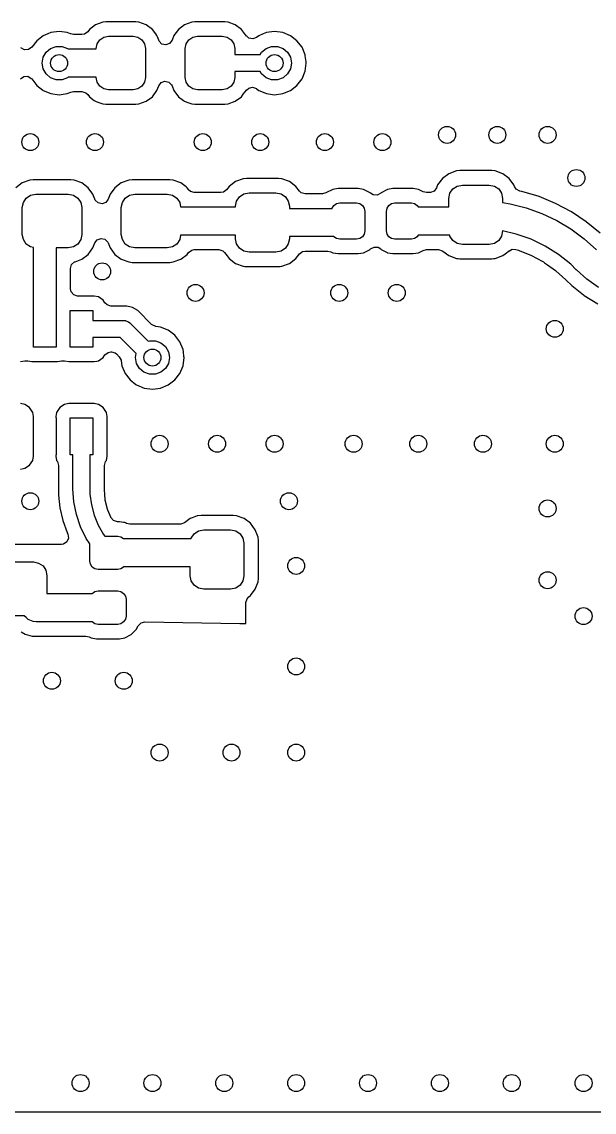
# Model space of a CAD drawing. Extents: x 5.33 to 7.27, y -5.07 to -3.93.
# Drawn here: x 6.484 to 6.882, y -5.07 to -4.311 of the extents above; entities that cross this region are included whole.
import ezdxf

# ---------------------------------------------------------------- set-up
doc = ezdxf.new("R2010")
doc.units = 0
doc.header["$MEASUREMENT"] = 0
doc.layers.add('BLACK', color=7, linetype='CONTINUOUS')

msp = doc.modelspace()

# ---------------------------------------------------------------- linework, layer by layer
at = {"layer": 'BLACK', "linetype": 'CONTINUOUS'}
for p, q in [((6.5043, -4.31873), (6.50215, -4.31962)), ((6.51, -4.31798), (6.5043, -4.31873)), ((6.5157, -4.31873), (6.51, -4.31798)), ((6.51804, -4.3197), (6.5157, -4.31873)), ((6.5157, -4.31873), (6.5157, -4.31873)), ((6.52991, -4.31815), (6.52767, -4.31983)), ((6.53107, -4.3166), (6.52991, -4.31815)), ((6.53536, -4.31339), (6.53107, -4.3166)), ((6.54038, -4.31152), (6.53536, -4.31339)), ((6.53536, -4.31339), (6.53536, -4.31339)), ((6.5426, -4.31128), (6.54038, -4.31152)), ((6.54038, -4.31152), (6.54038, -4.31152)), ((6.56339, -4.31128), (6.5426, -4.31128)), ((6.5426, -4.31128), (6.5426, -4.31128)), ((6.56561, -4.31152), (6.56339, -4.31128)), ((6.56339, -4.31128), (6.56339, -4.31128)), ((6.57063, -4.31339), (6.56561, -4.31152)), ((6.56561, -4.31152), (6.56561, -4.31152)), ((6.57491, -4.3166), (6.57063, -4.31339)), ((6.57063, -4.31339), (6.57063, -4.31339)), ((6.57723, -4.3197), (6.57491, -4.3166)), ((6.59308, -4.3166), (6.58987, -4.32089)), ((6.59737, -4.31339), (6.59308, -4.3166)), ((6.60239, -4.31152), (6.59737, -4.31339)), ((6.59737, -4.31339), (6.59737, -4.31339)), ((6.6046, -4.31128), (6.60239, -4.31152)), ((6.60239, -4.31152), (6.60239, -4.31152)), ((6.60461, -4.31128), (6.6046, -4.31128)), ((6.62539, -4.31128), (6.60461, -4.31128)), ((6.6254, -4.31128), (6.62539, -4.31128)), ((6.62761, -4.31152), (6.6254, -4.31128)), ((6.63263, -4.31339), (6.62761, -4.31152)), ((6.62761, -4.31152), (6.62761, -4.31152)), ((6.63692, -4.3166), (6.63263, -4.31339)), ((6.63263, -4.31339), (6.63263, -4.31339)), ((6.64035, -4.32117), (6.63692, -4.3166)), ((6.6543, -4.31873), (6.65215, -4.31962)), ((6.66, -4.31798), (6.6543, -4.31873)), ((6.6657, -4.31873), (6.66, -4.31798)), ((6.67101, -4.32093), (6.6657, -4.31873)), ((6.49443, -4.32443), (6.49094, -4.32898)), ((6.49899, -4.32093), (6.49443, -4.32443)), ((6.50215, -4.31962), (6.49899, -4.32093)), ((6.49899, -4.32093), (6.49899, -4.32093)), ((6.49899, -4.32093), (6.49899, -4.32093)), ((6.51818, -4.31976), (6.51804, -4.3197)), ((6.52008, -4.32014), (6.51818, -4.31976)), ((6.52594, -4.32014), (6.52008, -4.32014)), ((6.52767, -4.31983), (6.52594, -4.32014)), ((6.53642, -4.32662), (6.53829, -4.32382)), ((6.53829, -4.32382), (6.54108, -4.32195)), ((6.54108, -4.32195), (6.54438, -4.3213)), ((6.54438, -4.3213), (6.5616, -4.3213)), ((6.5616, -4.3213), (6.5649, -4.32195)), ((6.5649, -4.32195), (6.56769, -4.32382)), ((6.56769, -4.32382), (6.56956, -4.32662)), ((6.57813, -4.32089), (6.57723, -4.3197)), ((6.57841, -4.32164), (6.57813, -4.32089)), ((6.57935, -4.32417), (6.57841, -4.32164)), ((6.57964, -4.32481), (6.57935, -4.32417)), ((6.58162, -4.32679), (6.57964, -4.32481)), ((6.58864, -4.32417), (6.58697, -4.32641)), ((6.58987, -4.32089), (6.58864, -4.32417)), ((6.58987, -4.32089), (6.58987, -4.32089)), ((6.59843, -4.32662), (6.6003, -4.32382)), ((6.6003, -4.32382), (6.60309, -4.32195)), ((6.60309, -4.32195), (6.60639, -4.3213)), ((6.60639, -4.3213), (6.62361, -4.3213)), ((6.62361, -4.3213), (6.62691, -4.32195)), ((6.62691, -4.32195), (6.6297, -4.32382)), ((6.6297, -4.32382), (6.63157, -4.32662)), ((6.64045, -4.3211), (6.64035, -4.32117)), ((6.64202, -4.32263), (6.64045, -4.3211)), ((6.64475, -4.32319), (6.64202, -4.32263)), ((6.64736, -4.32218), (6.64475, -4.32319)), ((6.64899, -4.32093), (6.64736, -4.32218)), ((6.65215, -4.31962), (6.64899, -4.32093)), ((6.64899, -4.32093), (6.64899, -4.32093)), ((6.64899, -4.32093), (6.64899, -4.32093)), ((6.67557, -4.32443), (6.67101, -4.32093)), ((6.67101, -4.32093), (6.67101, -4.32093)), ((6.67907, -4.32899), (6.67557, -4.32443)), ((6.67557, -4.32443), (6.67557, -4.32443)), ((6.67557, -4.32443), (6.67557, -4.32443)), ((6.48589, -4.3308), (6.48345, -4.32943)), ((6.48868, -4.33063), (6.48589, -4.3308)), ((6.49094, -4.32898), (6.48868, -4.33063)), ((6.4989, -4.33596), (6.50095, -4.33241)), ((6.50095, -4.33241), (6.50409, -4.32977)), ((6.50409, -4.32977), (6.50795, -4.32837)), ((6.50795, -4.32837), (6.51205, -4.32837)), ((6.51205, -4.32837), (6.51591, -4.32977)), ((6.51591, -4.32977), (6.51637, -4.33016)), ((6.51637, -4.33016), (6.53577, -4.33016)), ((6.53577, -4.32991), (6.53642, -4.32662)), ((6.53577, -4.33016), (6.53577, -4.32991)), ((6.56956, -4.32662), (6.57022, -4.32991)), ((6.57022, -4.32991), (6.57022, -4.35009)), ((6.58435, -4.32738), (6.58162, -4.32679)), ((6.58697, -4.32641), (6.58435, -4.32738)), ((6.59778, -4.32991), (6.59843, -4.32662)), ((6.59778, -4.35009), (6.59778, -4.32991)), ((6.63157, -4.32662), (6.63222, -4.32991)), ((6.63222, -4.32991), (6.63222, -4.33409)), ((6.64998, -4.33409), (6.65095, -4.33241)), ((6.65095, -4.33241), (6.65409, -4.32977)), ((6.65409, -4.32977), (6.65795, -4.32837)), ((6.65795, -4.32837), (6.66205, -4.32837)), ((6.66205, -4.32837), (6.66591, -4.32977)), ((6.66591, -4.32977), (6.66905, -4.33241)), ((6.66905, -4.33241), (6.6711, -4.33596)), ((6.68127, -4.3343), (6.67907, -4.32899)), ((6.49819, -4.34), (6.4989, -4.33596)), ((6.4989, -4.34404), (6.49819, -4.34)), ((6.63222, -4.33409), (6.64998, -4.33409)), ((6.6711, -4.33596), (6.67181, -4.34)), ((6.67181, -4.34), (6.6711, -4.34404)), ((6.68135, -4.33492), (6.68127, -4.3343)), ((6.68127, -4.3457), (6.68202, -4.34)), ((6.68192, -4.33923), (6.68135, -4.33492)), ((6.68202, -4.34), (6.68192, -4.33923)), ((6.50095, -4.34759), (6.4989, -4.34404)), ((6.50409, -4.35023), (6.50095, -4.34759)), ((6.64998, -4.34591), (6.63222, -4.34591)), ((6.63222, -4.34591), (6.63222, -4.35009)), ((6.65095, -4.34759), (6.64998, -4.34591)), ((6.65409, -4.35023), (6.65095, -4.34759)), ((6.66905, -4.34759), (6.66591, -4.35023)), ((6.6711, -4.34404), (6.66905, -4.34759)), ((6.67907, -4.35101), (6.68127, -4.3457)), ((6.48314, -4.35092), (6.48543, -4.34933)), ((6.48543, -4.34933), (6.48823, -4.34923)), ((6.48823, -4.34923), (6.49063, -4.35066)), ((6.49063, -4.35066), (6.49094, -4.35102)), ((6.49094, -4.35102), (6.49443, -4.35557)), ((6.49443, -4.35557), (6.49867, -4.35883)), ((6.50795, -4.35163), (6.50409, -4.35023)), ((6.51205, -4.35163), (6.50795, -4.35163)), ((6.51591, -4.35023), (6.51205, -4.35163)), ((6.51637, -4.34984), (6.51591, -4.35023)), ((6.53577, -4.34984), (6.51637, -4.34984)), ((6.53577, -4.35009), (6.53577, -4.34984)), ((6.53642, -4.35338), (6.53577, -4.35009)), ((6.53829, -4.35618), (6.53642, -4.35338)), ((6.54108, -4.35805), (6.53829, -4.35618)), ((6.56769, -4.35618), (6.5649, -4.35805)), ((6.56956, -4.35338), (6.56769, -4.35618)), ((6.57022, -4.35009), (6.56956, -4.35338)), ((6.57813, -4.35911), (6.57935, -4.35583)), ((6.57935, -4.35583), (6.58102, -4.35359)), ((6.58102, -4.35359), (6.58364, -4.35262)), ((6.58364, -4.35262), (6.58637, -4.35321)), ((6.58637, -4.35321), (6.58835, -4.35519)), ((6.58835, -4.35519), (6.58864, -4.35583)), ((6.58864, -4.35583), (6.58987, -4.35911)), ((6.59843, -4.35338), (6.59778, -4.35009)), ((6.6003, -4.35618), (6.59843, -4.35338)), ((6.60309, -4.35805), (6.6003, -4.35618)), ((6.6297, -4.35618), (6.62691, -4.35805)), ((6.63157, -4.35338), (6.6297, -4.35618)), ((6.63222, -4.35009), (6.63157, -4.35338)), ((6.65795, -4.35163), (6.65409, -4.35023)), ((6.66205, -4.35163), (6.65795, -4.35163)), ((6.66591, -4.35023), (6.66205, -4.35163)), ((6.67101, -4.35907), (6.67557, -4.35557)), ((6.67557, -4.35557), (6.67907, -4.35101)), ((6.49867, -4.35883), (6.49899, -4.35907)), ((6.49899, -4.35907), (6.5043, -4.36127)), ((6.5043, -4.36127), (6.51, -4.36202)), ((6.51, -4.36202), (6.5157, -4.36127)), ((6.5157, -4.36127), (6.51818, -4.36024)), ((6.51818, -4.36024), (6.52008, -4.35986)), ((6.52008, -4.35986), (6.52594, -4.35986)), ((6.52594, -4.35986), (6.52862, -4.36065)), ((6.52862, -4.36065), (6.52991, -4.36185)), ((6.52991, -4.36185), (6.53107, -4.3634)), ((6.53107, -4.3634), (6.53448, -4.36595)), ((6.54438, -4.3587), (6.54108, -4.35805)), ((6.5616, -4.3587), (6.54438, -4.3587)), ((6.5649, -4.35805), (6.5616, -4.3587)), ((6.57063, -4.36661), (6.57491, -4.3634)), ((6.57491, -4.3634), (6.57813, -4.35911)), ((6.58987, -4.35911), (6.58987, -4.35911)), ((6.58987, -4.35911), (6.59308, -4.3634)), ((6.59308, -4.3634), (6.59649, -4.36595)), ((6.60639, -4.3587), (6.60309, -4.35805)), ((6.62361, -4.3587), (6.60639, -4.3587)), ((6.62691, -4.35805), (6.62361, -4.3587)), ((6.63263, -4.36661), (6.63692, -4.3634)), ((6.63692, -4.3634), (6.63823, -4.36166)), ((6.63823, -4.36166), (6.64035, -4.35883)), ((6.64035, -4.35883), (6.64046, -4.35891)), ((6.64046, -4.35891), (6.64196, -4.3574)), ((6.64196, -4.3574), (6.64469, -4.35681)), ((6.64469, -4.35681), (6.64731, -4.35778)), ((6.64731, -4.35778), (6.64736, -4.35782)), ((6.64736, -4.35782), (6.64899, -4.35907)), ((6.64899, -4.35907), (6.6543, -4.36127)), ((6.6543, -4.36127), (6.66, -4.36202)), ((6.66, -4.36202), (6.6657, -4.36127)), ((6.6657, -4.36127), (6.67101, -4.35907)), ((6.53448, -4.36595), (6.53536, -4.36661)), ((6.53536, -4.36661), (6.53695, -4.3672)), ((6.53695, -4.3672), (6.54038, -4.36848)), ((6.54038, -4.36848), (6.54038, -4.36848)), ((6.54038, -4.36848), (6.5426, -4.36872)), ((6.5426, -4.36872), (6.5426, -4.36872)), ((6.5426, -4.36872), (6.5426, -4.36872)), ((6.5426, -4.36872), (6.5426, -4.36872)), ((6.5426, -4.36872), (6.56339, -4.36872)), ((6.56339, -4.36872), (6.56561, -4.36848)), ((6.56339, -4.36872), (6.56339, -4.36872)), ((6.56339, -4.36872), (6.56339, -4.36872)), ((6.56339, -4.36872), (6.56339, -4.36872)), ((6.56561, -4.36848), (6.57063, -4.36661)), ((6.56561, -4.36848), (6.56561, -4.36848)), ((6.56561, -4.36848), (6.56561, -4.36848)), ((6.59649, -4.36595), (6.59737, -4.36661)), ((6.59737, -4.36661), (6.59896, -4.3672)), ((6.59896, -4.3672), (6.60239, -4.36848)), ((6.60239, -4.36848), (6.60239, -4.36848)), ((6.60239, -4.36848), (6.6046, -4.36872)), ((6.6046, -4.36872), (6.60461, -4.36872)), ((6.60461, -4.36872), (6.60461, -4.36872)), ((6.60461, -4.36872), (6.60461, -4.36872)), ((6.60461, -4.36872), (6.62539, -4.36872)), ((6.62539, -4.36872), (6.62539, -4.36872)), ((6.62539, -4.36872), (6.62539, -4.36872)), ((6.62539, -4.36872), (6.6254, -4.36872)), ((6.6254, -4.36872), (6.62761, -4.36848)), ((6.62761, -4.36848), (6.63263, -4.36661)), ((6.62761, -4.36848), (6.62761, -4.36848)), ((6.62761, -4.36848), (6.62761, -4.36848)), ((6.78127, -4.41706), (6.77681, -4.42039)), ((6.78649, -4.41511), (6.78127, -4.41706)), ((6.7888, -4.41486), (6.78649, -4.41511)), ((6.8112, -4.41486), (6.7888, -4.41486)), ((6.7888, -4.41486), (6.7888, -4.41486)), ((6.81351, -4.41511), (6.8112, -4.41486)), ((6.81873, -4.41706), (6.81351, -4.41511)), ((6.81351, -4.41511), (6.81351, -4.41511)), ((6.82319, -4.42039), (6.81873, -4.41706)), ((6.81873, -4.41706), (6.81873, -4.41706)), ((6.4844, -4.42347), (6.47995, -4.42681)), ((6.48962, -4.42153), (6.4844, -4.42347)), ((6.49193, -4.42128), (6.48962, -4.42153)), ((6.51827, -4.42128), (6.49193, -4.42128)), ((6.49193, -4.42128), (6.49193, -4.42128)), ((6.52058, -4.42153), (6.51827, -4.42128)), ((6.5258, -4.42347), (6.52058, -4.42153)), ((6.52058, -4.42153), (6.52058, -4.42153)), ((6.53026, -4.42681), (6.5258, -4.42347)), ((6.5258, -4.42347), (6.5258, -4.42347)), ((6.5533, -4.42347), (6.54884, -4.42681)), ((6.55852, -4.42153), (6.5533, -4.42347)), ((6.56083, -4.42128), (6.55852, -4.42153)), ((6.58717, -4.42128), (6.56083, -4.42128)), ((6.56083, -4.42128), (6.56083, -4.42128)), ((6.58948, -4.42153), (6.58717, -4.42128)), ((6.5947, -4.42347), (6.58948, -4.42153)), ((6.58948, -4.42153), (6.58948, -4.42153)), ((6.59834, -4.4262), (6.5947, -4.42347)), ((6.5947, -4.42347), (6.5947, -4.42347)), ((6.63283, -4.42249), (6.62837, -4.42583)), ((6.63805, -4.42054), (6.63283, -4.42249)), ((6.64036, -4.4203), (6.63805, -4.42054)), ((6.66276, -4.4203), (6.64036, -4.4203)), ((6.64036, -4.4203), (6.64036, -4.4203)), ((6.66507, -4.42054), (6.66276, -4.4203)), ((6.67029, -4.42249), (6.66507, -4.42054)), ((6.66507, -4.42054), (6.66507, -4.42054)), ((6.67475, -4.42583), (6.67029, -4.42249)), ((6.67029, -4.42249), (6.67029, -4.42249)), ((6.77347, -4.42485), (6.77271, -4.42691)), ((6.77681, -4.42039), (6.77347, -4.42485)), ((6.77347, -4.42485), (6.77347, -4.42485)), ((6.78707, -4.42559), (6.79065, -4.42488)), ((6.79065, -4.42488), (6.80935, -4.42488)), ((6.80935, -4.42488), (6.81293, -4.42559)), ((6.82653, -4.42485), (6.82319, -4.42039)), ((6.82693, -4.42592), (6.82653, -4.42485)), ((6.82653, -4.42485), (6.82653, -4.42485)), ((6.82653, -4.42485), (6.82653, -4.42485)), ((6.48717, -4.43404), (6.49021, -4.43201)), ((6.49021, -4.43201), (6.49378, -4.4313)), ((6.49378, -4.4313), (6.51642, -4.4313)), ((6.51642, -4.4313), (6.52, -4.43201)), ((6.52, -4.43201), (6.52303, -4.43404)), ((6.5336, -4.43127), (6.53026, -4.42681)), ((6.5349, -4.43477), (6.5336, -4.43127)), ((6.5336, -4.43127), (6.5336, -4.43127)), ((6.5336, -4.43127), (6.5336, -4.43127)), ((6.54551, -4.43127), (6.5442, -4.43477)), ((6.54884, -4.42681), (6.54551, -4.43127)), ((6.54551, -4.43127), (6.54551, -4.43127)), ((6.55607, -4.43404), (6.5591, -4.43201)), ((6.5591, -4.43201), (6.56268, -4.4313)), ((6.56268, -4.4313), (6.58532, -4.4313)), ((6.58532, -4.4313), (6.5889, -4.43201)), ((6.5889, -4.43201), (6.59193, -4.43404)), ((6.59916, -4.42681), (6.59834, -4.4262)), ((6.60002, -4.42797), (6.59916, -4.42681)), ((6.60016, -4.42815), (6.60002, -4.42797)), ((6.60145, -4.42935), (6.60016, -4.42815)), ((6.60413, -4.43014), (6.60145, -4.42935)), ((6.62266, -4.43014), (6.60413, -4.43014)), ((6.6244, -4.42983), (6.62266, -4.43014)), ((6.62663, -4.42815), (6.6244, -4.42983)), ((6.62837, -4.42583), (6.62663, -4.42815)), ((6.62837, -4.42583), (6.62837, -4.42583)), ((6.62837, -4.42583), (6.62837, -4.42583)), ((6.6356, -4.43305), (6.63863, -4.43103)), ((6.63863, -4.43103), (6.64221, -4.43031)), ((6.64221, -4.43031), (6.66091, -4.43031)), ((6.66091, -4.43031), (6.66449, -4.43103)), ((6.66449, -4.43103), (6.66752, -4.43305)), ((6.67722, -4.42913), (6.67475, -4.42583)), ((6.67851, -4.43033), (6.67722, -4.42913)), ((6.68119, -4.43112), (6.67851, -4.43033)), ((6.69316, -4.43112), (6.68119, -4.43112)), ((6.69344, -4.43111), (6.69316, -4.43112)), ((6.69559, -4.43035), (6.69344, -4.43111)), ((6.69563, -4.43042), (6.69559, -4.43035)), ((6.70045, -4.42797), (6.69563, -4.43042)), ((6.70415, -4.42738), (6.70045, -4.42797)), ((6.71826, -4.42738), (6.70415, -4.42738)), ((6.72196, -4.42797), (6.71826, -4.42738)), ((6.71826, -4.42738), (6.71826, -4.42738)), ((6.72643, -4.43024), (6.72196, -4.42797)), ((6.72196, -4.42797), (6.72196, -4.42797)), ((6.72196, -4.42797), (6.72196, -4.42797)), ((6.72679, -4.43061), (6.72643, -4.43024)), ((6.72643, -4.43024), (6.72643, -4.43024)), ((6.72857, -4.43175), (6.72679, -4.43061)), ((6.73135, -4.43195), (6.72857, -4.43175)), ((6.73381, -4.43061), (6.73135, -4.43195)), ((6.73417, -4.43024), (6.73381, -4.43061)), ((6.73863, -4.42797), (6.73417, -4.43024)), ((6.74234, -4.42738), (6.73863, -4.42797)), ((6.75645, -4.42738), (6.74234, -4.42738)), ((6.76015, -4.42797), (6.75645, -4.42738)), ((6.75645, -4.42738), (6.75645, -4.42738)), ((6.76335, -4.4296), (6.76015, -4.42797)), ((6.76015, -4.42797), (6.76015, -4.42797)), ((6.76015, -4.42797), (6.76015, -4.42797)), ((6.7656, -4.43014), (6.76335, -4.4296)), ((6.76806, -4.43014), (6.7656, -4.43014)), ((6.76841, -4.43013), (6.76806, -4.43014)), ((6.77103, -4.42915), (6.76841, -4.43013)), ((6.77271, -4.42691), (6.77103, -4.42915)), ((6.7813, -4.43423), (6.78201, -4.43065)), ((6.78201, -4.43065), (6.78404, -4.42762)), ((6.78404, -4.42762), (6.78707, -4.42559)), ((6.81293, -4.42559), (6.81596, -4.42762)), ((6.81596, -4.42762), (6.81799, -4.43065)), ((6.81799, -4.43065), (6.8187, -4.43423)), ((6.82813, -4.42776), (6.82693, -4.42592)), ((6.83061, -4.42906), (6.82813, -4.42776)), ((6.83206, -4.42935), (6.83061, -4.42906)), ((6.83207, -4.42935), (6.83206, -4.42935)), ((6.84401, -4.43297), (6.83207, -4.42935)), ((6.83207, -4.42935), (6.83207, -4.42935)), ((6.83207, -4.42935), (6.83207, -4.42935)), ((6.83207, -4.42935), (6.83207, -4.42935)), ((6.48443, -4.44065), (6.48514, -4.43707)), ((6.48514, -4.43707), (6.48717, -4.43404)), ((6.52303, -4.43404), (6.52506, -4.43707)), ((6.52506, -4.43707), (6.52577, -4.44065)), ((6.5352, -4.43542), (6.5349, -4.43477)), ((6.53717, -4.43739), (6.5352, -4.43542)), ((6.5399, -4.43799), (6.53717, -4.43739)), ((6.54252, -4.43701), (6.5399, -4.43799)), ((6.5442, -4.43477), (6.54252, -4.43701)), ((6.55333, -4.44065), (6.55404, -4.43707)), ((6.55404, -4.43707), (6.55607, -4.43404)), ((6.59193, -4.43404), (6.59396, -4.43707)), ((6.59396, -4.43707), (6.59457, -4.44016)), ((6.59457, -4.44016), (6.63286, -4.44016)), ((6.63286, -4.43967), (6.63357, -4.43609)), ((6.63286, -4.44016), (6.63286, -4.43967)), ((6.63357, -4.43609), (6.6356, -4.43305)), ((6.66752, -4.43305), (6.66955, -4.43609)), ((6.66955, -4.43609), (6.67026, -4.43967)), ((6.67026, -4.43967), (6.67026, -4.44114)), ((6.70003, -4.44099), (6.70129, -4.4391)), ((6.70129, -4.4391), (6.70318, -4.43784)), ((6.70318, -4.43784), (6.7054, -4.4374)), ((6.7054, -4.4374), (6.71701, -4.4374)), ((6.71701, -4.4374), (6.71923, -4.43784)), ((6.71923, -4.43784), (6.72112, -4.4391)), ((6.72112, -4.4391), (6.72238, -4.44099)), ((6.73822, -4.44099), (6.73948, -4.4391)), ((6.73948, -4.4391), (6.74136, -4.43784)), ((6.74136, -4.43784), (6.74359, -4.4374)), ((6.74359, -4.4374), (6.7552, -4.4374)), ((6.7552, -4.4374), (6.75742, -4.43784)), ((6.75742, -4.43784), (6.75931, -4.4391)), ((6.75931, -4.4391), (6.76001, -4.44016)), ((6.76001, -4.44016), (6.7813, -4.44016)), ((6.7813, -4.44016), (6.7813, -4.43423)), ((6.8187, -4.43423), (6.8187, -4.43717)), ((6.8187, -4.43717), (6.82399, -4.43796)), ((6.82399, -4.43796), (6.83513, -4.44075)), ((6.85554, -4.43775), (6.84401, -4.43297)), ((6.84401, -4.43297), (6.84401, -4.43297)), ((6.86655, -4.44363), (6.85554, -4.43775)), ((6.48443, -4.45935), (6.48443, -4.44065)), ((6.52577, -4.44065), (6.52577, -4.45935)), ((6.55333, -4.45935), (6.55333, -4.44065)), ((6.67026, -4.44114), (6.7, -4.44114)), ((6.7, -4.44114), (6.70003, -4.44099)), ((6.72238, -4.44099), (6.72282, -4.44321)), ((6.72282, -4.44321), (6.72282, -4.45679)), ((6.73778, -4.44321), (6.73822, -4.44099)), ((6.73778, -4.45679), (6.73778, -4.44321)), ((6.83513, -4.44075), (6.84594, -4.44461)), ((6.84594, -4.44461), (6.85632, -4.44952)), ((6.87692, -4.45056), (6.86655, -4.44363)), ((6.86655, -4.44363), (6.86655, -4.44363)), ((6.85632, -4.44952), (6.86617, -4.45543)), ((6.88657, -4.45848), (6.87692, -4.45056)), ((6.87692, -4.45056), (6.87692, -4.45056)), ((6.48514, -4.46293), (6.48443, -4.45935)), ((6.48717, -4.46596), (6.48514, -4.46293)), ((6.52506, -4.46293), (6.52303, -4.46596)), ((6.52577, -4.45935), (6.52506, -4.46293)), ((6.5349, -4.46523), (6.53658, -4.46299)), ((6.53658, -4.46299), (6.5392, -4.46201)), ((6.5392, -4.46201), (6.54193, -4.46261)), ((6.54193, -4.46261), (6.54391, -4.46458)), ((6.55404, -4.46293), (6.55333, -4.45935)), ((6.55607, -4.46596), (6.55404, -4.46293)), ((6.59396, -4.46293), (6.59193, -4.46596)), ((6.59457, -4.45984), (6.59396, -4.46293)), ((6.63286, -4.45984), (6.59457, -4.45984)), ((6.63286, -4.4623), (6.63286, -4.45984)), ((6.63357, -4.46588), (6.63286, -4.4623)), ((6.67026, -4.4623), (6.66955, -4.46588)), ((6.70124, -4.46083), (6.67026, -4.46083)), ((6.67026, -4.46083), (6.67026, -4.4623)), ((6.70129, -4.4609), (6.70124, -4.46083)), ((6.70318, -4.46216), (6.70129, -4.4609)), ((6.7054, -4.4626), (6.70318, -4.46216)), ((6.71701, -4.4626), (6.7054, -4.4626)), ((6.71923, -4.46216), (6.71701, -4.4626)), ((6.72112, -4.4609), (6.71923, -4.46216)), ((6.72238, -4.45901), (6.72112, -4.4609)), ((6.72282, -4.45679), (6.72238, -4.45901)), ((6.73822, -4.45901), (6.73778, -4.45679)), ((6.73948, -4.4609), (6.73822, -4.45901)), ((6.74136, -4.46216), (6.73948, -4.4609)), ((6.74359, -4.4626), (6.74136, -4.46216)), ((6.7552, -4.4626), (6.74359, -4.4626)), ((6.75742, -4.46216), (6.7552, -4.4626)), ((6.75931, -4.4609), (6.75742, -4.46216)), ((6.76001, -4.45984), (6.75931, -4.4609)), ((6.78189, -4.45984), (6.76001, -4.45984)), ((6.78201, -4.46045), (6.78189, -4.45984)), ((6.78404, -4.46348), (6.78201, -4.46045)), ((6.81799, -4.46045), (6.81596, -4.46348)), ((6.8187, -4.45689), (6.81799, -4.46045)), ((6.82815, -4.45905), (6.8187, -4.45689)), ((6.83847, -4.46266), (6.82815, -4.45905)), ((6.84831, -4.4674), (6.83847, -4.46266)), ((6.86617, -4.45543), (6.87539, -4.46227)), ((6.87539, -4.46227), (6.8839, -4.46998)), ((6.49021, -4.46799), (6.48717, -4.46596)), ((6.49213, -4.46837), (6.49021, -4.46799)), ((6.49213, -4.51224), (6.49213, -4.46837)), ((6.51642, -4.4687), (6.50787, -4.4687)), ((6.50787, -4.4687), (6.50787, -4.51224)), ((6.52, -4.46799), (6.51642, -4.4687)), ((6.52303, -4.46596), (6.52, -4.46799)), ((6.53026, -4.47319), (6.5336, -4.46873)), ((6.5336, -4.46873), (6.5349, -4.46523)), ((6.54391, -4.46458), (6.5442, -4.46523)), ((6.5442, -4.46523), (6.54551, -4.46873)), ((6.54551, -4.46873), (6.54551, -4.46873)), ((6.54551, -4.46873), (6.54551, -4.46873)), ((6.54551, -4.46873), (6.54884, -4.47319)), ((6.5591, -4.46799), (6.55607, -4.46596)), ((6.56268, -4.4687), (6.5591, -4.46799)), ((6.58532, -4.4687), (6.56268, -4.4687)), ((6.5889, -4.46799), (6.58532, -4.4687)), ((6.59193, -4.46596), (6.5889, -4.46799)), ((6.60016, -4.47185), (6.6024, -4.47018)), ((6.6024, -4.47018), (6.60413, -4.46986)), ((6.60413, -4.46986), (6.62119, -4.46986)), ((6.62119, -4.46986), (6.62387, -4.47065)), ((6.6356, -4.46891), (6.63357, -4.46588)), ((6.63863, -4.47094), (6.6356, -4.46891)), ((6.66752, -4.46891), (6.66449, -4.47094)), ((6.66955, -4.46588), (6.66752, -4.46891)), ((6.72196, -4.47203), (6.72643, -4.46976)), ((6.72643, -4.46976), (6.72658, -4.46961)), ((6.72658, -4.46961), (6.72679, -4.46939)), ((6.72679, -4.46939), (6.72924, -4.46805)), ((6.72924, -4.46805), (6.73203, -4.46825)), ((6.73203, -4.46825), (6.73381, -4.46939)), ((6.73381, -4.46939), (6.73417, -4.46976)), ((6.73417, -4.46976), (6.73417, -4.46976)), ((6.73417, -4.46976), (6.73828, -4.47185)), ((6.76015, -4.47203), (6.76335, -4.4704)), ((6.76335, -4.4704), (6.7656, -4.46986)), ((6.7656, -4.46986), (6.77403, -4.46986)), ((6.77403, -4.46986), (6.77671, -4.47065)), ((6.78707, -4.46551), (6.78404, -4.46348)), ((6.79065, -4.46622), (6.78707, -4.46551)), ((6.80935, -4.46622), (6.79065, -4.46622)), ((6.81293, -4.46551), (6.80935, -4.46622)), ((6.81596, -4.46348), (6.81293, -4.46551)), ((6.82035, -4.47283), (6.82347, -4.4705)), ((6.82347, -4.4705), (6.82356, -4.47061)), ((6.82356, -4.47061), (6.82539, -4.46961)), ((6.82539, -4.46961), (6.82783, -4.46969)), ((6.82783, -4.46969), (6.82973, -4.47023)), ((6.82973, -4.47023), (6.83025, -4.47042)), ((6.83025, -4.47042), (6.83878, -4.47395)), ((6.85757, -4.47322), (6.84831, -4.4674)), ((6.52112, -4.47827), (6.5258, -4.47653)), ((6.5258, -4.47653), (6.53026, -4.47319)), ((6.54884, -4.47319), (6.5533, -4.47653)), ((6.5533, -4.47653), (6.5533, -4.47653)), ((6.5533, -4.47653), (6.55852, -4.47847)), ((6.58948, -4.47847), (6.5947, -4.47653)), ((6.5947, -4.47653), (6.59916, -4.47319)), ((6.59916, -4.47319), (6.60016, -4.47185)), ((6.62387, -4.47065), (6.62516, -4.47185)), ((6.62516, -4.47185), (6.62691, -4.47419)), ((6.62691, -4.47419), (6.62837, -4.47614)), ((6.62837, -4.47614), (6.63283, -4.47948)), ((6.64221, -4.47165), (6.63863, -4.47094)), ((6.66091, -4.47165), (6.64221, -4.47165)), ((6.66449, -4.47094), (6.66091, -4.47165)), ((6.67029, -4.47948), (6.67475, -4.47614)), ((6.67475, -4.47614), (6.67575, -4.47481)), ((6.67575, -4.47481), (6.67722, -4.47283)), ((6.67722, -4.47283), (6.67946, -4.47116)), ((6.67946, -4.47116), (6.68119, -4.47085)), ((6.68119, -4.47085), (6.69693, -4.47085)), ((6.69693, -4.47085), (6.69918, -4.47139)), ((6.69918, -4.47139), (6.70045, -4.47203)), ((6.70045, -4.47203), (6.70415, -4.47262)), ((6.70415, -4.47262), (6.71826, -4.47262)), ((6.71826, -4.47262), (6.72196, -4.47203)), ((6.73828, -4.47185), (6.73863, -4.47203)), ((6.73863, -4.47203), (6.74234, -4.47262)), ((6.74234, -4.47262), (6.75645, -4.47262)), ((6.75645, -4.47262), (6.76015, -4.47203)), ((6.77671, -4.47065), (6.777, -4.47085)), ((6.777, -4.47085), (6.78127, -4.47405)), ((6.78127, -4.47405), (6.78127, -4.47405)), ((6.78127, -4.47405), (6.78649, -4.47599)), ((6.78649, -4.47599), (6.78649, -4.47599)), ((6.78649, -4.47599), (6.78764, -4.47612)), ((6.78764, -4.47612), (6.7888, -4.47624)), ((6.7888, -4.47624), (6.8112, -4.47624)), ((6.8112, -4.47624), (6.81222, -4.47613)), ((6.81222, -4.47613), (6.81351, -4.47599)), ((6.81351, -4.47599), (6.81873, -4.47405)), ((6.81351, -4.47599), (6.81351, -4.47599)), ((6.81351, -4.47599), (6.81351, -4.47599)), ((6.81873, -4.47405), (6.82035, -4.47283)), ((6.83878, -4.47395), (6.83929, -4.47419)), ((6.83929, -4.47419), (6.84175, -4.47555)), ((6.84175, -4.47555), (6.84703, -4.47847)), ((6.86611, -4.48003), (6.85757, -4.47322)), ((6.51789, -4.48292), (6.51868, -4.48024)), ((6.51789, -4.49726), (6.51789, -4.48292)), ((6.51868, -4.48024), (6.52079, -4.47841)), ((6.52079, -4.47841), (6.52112, -4.47827)), ((6.55852, -4.47847), (6.55852, -4.47847)), ((6.55852, -4.47847), (6.55967, -4.4786)), ((6.55967, -4.4786), (6.56083, -4.47872)), ((6.56083, -4.47872), (6.58717, -4.47872)), ((6.58717, -4.47872), (6.58819, -4.47861)), ((6.58819, -4.47861), (6.58948, -4.47847)), ((6.58948, -4.47847), (6.58948, -4.47847)), ((6.58948, -4.47847), (6.58948, -4.47847)), ((6.63283, -4.47948), (6.63283, -4.47948)), ((6.63283, -4.47948), (6.63805, -4.48143)), ((6.63805, -4.48143), (6.63805, -4.48143)), ((6.63805, -4.48143), (6.6392, -4.48155)), ((6.6392, -4.48155), (6.64036, -4.48167)), ((6.64036, -4.48167), (6.66276, -4.48167)), ((6.66276, -4.48167), (6.66378, -4.48156)), ((6.66378, -4.48156), (6.66507, -4.48143)), ((6.66507, -4.48143), (6.67029, -4.47948)), ((6.66507, -4.48143), (6.66507, -4.48143)), ((6.66507, -4.48143), (6.66507, -4.48143)), ((6.84703, -4.47847), (6.84737, -4.47866)), ((6.84737, -4.47866), (6.84784, -4.47895)), ((6.84784, -4.47895), (6.84984, -4.48038)), ((6.84984, -4.48038), (6.85537, -4.4843)), ((6.85537, -4.4843), (6.8558, -4.48464)), ((6.8558, -4.48464), (6.86276, -4.49086)), ((6.86997, -4.48389), (6.86611, -4.48003)), ((6.86998, -4.4839), (6.86997, -4.48389)), ((6.87738, -4.49052), (6.86998, -4.4839)), ((6.86998, -4.4839), (6.86998, -4.4839)), ((6.86276, -4.49086), (6.86296, -4.49106)), ((6.86296, -4.49106), (6.86681, -4.4949)), ((6.88549, -4.49627), (6.87738, -4.49052)), ((6.51834, -4.49932), (6.51789, -4.49726)), ((6.52017, -4.50144), (6.51834, -4.49932)), ((6.86681, -4.4949), (6.87501, -4.50144)), ((6.52285, -4.50222), (6.52017, -4.50144)), ((6.53445, -4.50222), (6.52285, -4.50222)), ((6.53737, -4.50281), (6.53445, -4.50222)), ((6.53445, -4.50222), (6.53445, -4.50222)), ((6.54069, -4.50502), (6.53737, -4.50281)), ((6.54195, -4.50691), (6.54069, -4.50502)), ((6.54339, -4.50833), (6.54195, -4.50691)), ((6.54608, -4.50911), (6.54339, -4.50833)), ((6.87501, -4.50144), (6.87547, -4.5018)), ((6.87547, -4.5018), (6.88484, -4.5077)), ((6.49213, -4.53783), (6.49213, -4.51224)), ((6.50787, -4.51224), (6.50787, -4.53783)), ((6.51772, -4.53783), (6.51772, -4.51224)), ((6.51772, -4.51224), (6.53346, -4.51224)), ((6.53346, -4.51224), (6.53346, -4.51913)), ((6.55714, -4.50911), (6.54608, -4.50911)), ((6.5601, -4.50991), (6.55714, -4.50911)), ((6.55714, -4.50911), (6.55714, -4.50911)), ((6.56119, -4.5102), (6.5601, -4.50991)), ((6.56482, -4.5123), (6.56119, -4.5102)), ((6.56119, -4.5102), (6.56119, -4.5102)), ((6.56119, -4.5102), (6.56119, -4.5102)), ((6.56119, -4.5102), (6.56119, -4.5102)), ((6.56119, -4.5102), (6.56119, -4.5102)), ((6.57439, -4.52187), (6.56482, -4.5123)), ((6.56482, -4.5123), (6.56482, -4.5123)), ((6.56482, -4.5123), (6.56482, -4.5123)), ((6.53346, -4.51913), (6.55504, -4.51913)), ((6.55504, -4.51913), (6.55619, -4.51925)), ((6.55619, -4.51925), (6.55655, -4.51939)), ((6.55655, -4.51939), (6.55832, -4.52013)), ((6.55832, -4.52013), (6.55922, -4.52086)), ((6.55922, -4.52086), (6.57205, -4.5337)), ((6.57469, -4.52215), (6.57439, -4.52187)), ((6.57725, -4.52328), (6.57469, -4.52215)), ((6.5807, -4.52373), (6.57725, -4.52328)), ((6.58601, -4.52593), (6.5807, -4.52373)), ((6.55259, -4.53094), (6.53346, -4.53094)), ((6.53346, -4.53094), (6.53346, -4.53783)), ((6.56371, -4.54206), (6.55259, -4.53094)), ((6.59057, -4.52943), (6.58601, -4.52593)), ((6.58601, -4.52593), (6.58601, -4.52593)), ((6.59407, -4.53399), (6.59057, -4.52943)), ((6.59057, -4.52943), (6.59057, -4.52943)), ((6.59057, -4.52943), (6.59057, -4.52943)), ((6.50787, -4.53783), (6.49213, -4.53783)), ((6.53346, -4.53783), (6.51772, -4.53783)), ((6.57205, -4.5337), (6.57295, -4.53337)), ((6.57295, -4.53337), (6.57705, -4.53337)), ((6.57705, -4.53337), (6.58091, -4.53477)), ((6.58091, -4.53477), (6.58405, -4.53741)), ((6.58405, -4.53741), (6.5861, -4.54096)), ((6.59627, -4.5393), (6.59407, -4.53399)), ((6.53737, -4.54727), (6.54069, -4.54506)), ((6.54069, -4.54506), (6.54195, -4.54317)), ((6.54195, -4.54317), (6.5441, -4.54138)), ((6.5441, -4.54138), (6.54608, -4.54096)), ((6.54608, -4.54096), (6.54639, -4.54096)), ((6.54639, -4.54096), (6.54907, -4.54175)), ((6.54907, -4.54175), (6.5499, -4.54242)), ((6.5499, -4.54242), (6.55187, -4.54439)), ((6.55187, -4.54439), (6.55321, -4.54684)), ((6.56319, -4.545), (6.56371, -4.54206)), ((6.5639, -4.54904), (6.56319, -4.545)), ((6.5861, -4.54096), (6.58681, -4.545)), ((6.58681, -4.545), (6.5861, -4.54904)), ((6.59649, -4.54096), (6.59627, -4.5393)), ((6.59627, -4.5507), (6.59702, -4.545)), ((6.59693, -4.54432), (6.59649, -4.54096)), ((6.59702, -4.545), (6.59693, -4.54432)), ((6.48327, -4.54785), (6.48619, -4.54727)), ((6.48619, -4.54727), (6.48624, -4.54726)), ((6.48619, -4.54727), (6.48619, -4.54727)), ((6.48624, -4.54726), (6.48817, -4.54726)), ((6.48817, -4.54726), (6.48822, -4.54727)), ((6.48822, -4.54727), (6.48822, -4.54727)), ((6.48822, -4.54727), (6.49114, -4.54785)), ((6.49114, -4.54785), (6.50886, -4.54785)), ((6.50886, -4.54785), (6.51178, -4.54727)), ((6.51178, -4.54727), (6.51183, -4.54726)), ((6.51178, -4.54727), (6.51178, -4.54727)), ((6.51183, -4.54726), (6.51376, -4.54726)), ((6.51376, -4.54726), (6.51381, -4.54727)), ((6.51381, -4.54727), (6.51381, -4.54727)), ((6.51381, -4.54727), (6.51673, -4.54785)), ((6.51673, -4.54785), (6.53445, -4.54785)), ((6.53445, -4.54785), (6.53639, -4.54747)), ((6.53445, -4.54785), (6.53445, -4.54785)), ((6.53445, -4.54785), (6.53445, -4.54785)), ((6.53639, -4.54747), (6.53737, -4.54727)), ((6.55321, -4.54684), (6.55328, -4.54725)), ((6.55328, -4.54725), (6.55373, -4.5507)), ((6.55373, -4.5507), (6.55593, -4.55601)), ((6.56595, -4.55259), (6.5639, -4.54904)), ((6.56909, -4.55523), (6.56595, -4.55259)), ((6.58405, -4.55259), (6.58091, -4.55523)), ((6.5861, -4.54904), (6.58405, -4.55259)), ((6.59407, -4.55601), (6.59627, -4.5507)), ((6.55593, -4.55601), (6.55593, -4.55601)), ((6.55593, -4.55601), (6.55943, -4.56057)), ((6.55943, -4.56057), (6.56347, -4.56367)), ((6.57295, -4.55663), (6.56909, -4.55523)), ((6.57705, -4.55663), (6.57295, -4.55663)), ((6.58091, -4.55523), (6.57705, -4.55663)), ((6.58601, -4.56407), (6.59057, -4.56057)), ((6.59057, -4.56057), (6.59407, -4.55601)), ((6.56347, -4.56367), (6.56399, -4.56407)), ((6.56399, -4.56407), (6.5693, -4.56627)), ((6.5693, -4.56627), (6.575, -4.56702)), ((6.575, -4.56702), (6.5807, -4.56627)), ((6.5807, -4.56627), (6.58601, -4.56407)), ((6.48619, -4.57761), (6.48327, -4.57703)), ((6.48951, -4.57982), (6.48619, -4.57761)), ((6.49129, -4.58249), (6.48951, -4.57982)), ((6.48951, -4.57982), (6.48951, -4.57982)), ((6.49172, -4.58314), (6.49129, -4.58249)), ((6.4923, -4.58606), (6.49172, -4.58314)), ((6.50828, -4.58314), (6.5077, -4.58606)), ((6.51049, -4.57982), (6.50828, -4.58314)), ((6.51381, -4.57761), (6.51049, -4.57982)), ((6.51673, -4.57703), (6.51381, -4.57761)), ((6.53445, -4.57703), (6.51673, -4.57703)), ((6.51673, -4.57703), (6.51673, -4.57703)), ((6.53737, -4.57761), (6.53445, -4.57703)), ((6.54069, -4.57982), (6.53737, -4.57761)), ((6.54247, -4.58249), (6.54069, -4.57982)), ((6.54069, -4.57982), (6.54069, -4.57982)), ((6.5429, -4.58314), (6.54247, -4.58249)), ((6.54348, -4.58606), (6.5429, -4.58314)), ((6.49213, -4.61264), (6.49213, -4.58705)), ((6.49213, -4.58705), (6.4923, -4.58705)), ((6.4923, -4.58705), (6.4923, -4.58606)), ((6.4923, -4.58606), (6.4923, -4.58606)), ((6.5077, -4.58606), (6.5077, -4.58705)), ((6.5077, -4.58705), (6.50787, -4.58705)), ((6.50787, -4.58705), (6.50787, -4.61264)), ((6.51772, -4.61264), (6.51772, -4.58705)), ((6.51772, -4.58705), (6.53346, -4.58705)), ((6.53346, -4.58705), (6.53346, -4.61264)), ((6.54348, -4.61362), (6.54348, -4.58606)), ((6.54348, -4.58606), (6.54348, -4.58606)), ((6.54348, -4.58606), (6.54348, -4.58606)), ((6.49172, -4.61655), (6.4923, -4.61362)), ((6.4923, -4.61264), (6.49213, -4.61264)), ((6.4923, -4.61362), (6.4923, -4.61264)), ((6.50787, -4.61264), (6.5077, -4.61264)), ((6.5077, -4.61264), (6.5077, -4.61362)), ((6.5077, -4.61362), (6.5077, -4.61362)), ((6.5077, -4.61362), (6.50828, -4.61655)), ((6.51969, -4.61264), (6.51772, -4.61264)), ((6.51969, -4.63646), (6.51969, -4.61264)), ((6.53346, -4.61264), (6.5315, -4.61264)), ((6.5315, -4.61264), (6.5315, -4.63646)), ((6.5429, -4.61655), (6.54348, -4.61362)), ((6.48327, -4.62266), (6.48521, -4.62227)), ((6.48521, -4.62227), (6.48619, -4.62208)), ((6.48619, -4.62208), (6.48951, -4.61986)), ((6.48951, -4.61986), (6.49172, -4.61655)), ((6.50828, -4.61655), (6.50828, -4.61655)), ((6.50828, -4.61655), (6.50883, -4.61737)), ((6.50883, -4.61737), (6.50966, -4.62004)), ((6.50966, -4.62004), (6.50967, -4.62013)), ((6.50967, -4.62013), (6.50967, -4.63383)), ((6.54152, -4.62013), (6.5423, -4.61745)), ((6.54152, -4.63628), (6.54152, -4.62013)), ((6.5423, -4.61745), (6.54235, -4.61738)), ((6.54235, -4.61738), (6.5429, -4.61655)), ((6.50967, -4.63441), (6.50966, -4.63441)), ((6.50966, -4.63441), (6.50966, -4.64089)), ((6.50967, -4.63383), (6.50967, -4.63383)), ((6.50967, -4.63383), (6.50967, -4.63441)), ((6.52027, -4.64544), (6.51968, -4.63646)), ((6.51968, -4.63646), (6.51969, -4.63646)), ((6.51969, -4.63646), (6.51969, -4.63646)), ((6.5315, -4.63646), (6.53149, -4.63648)), ((6.53149, -4.63648), (6.53149, -4.64019)), ((6.54153, -4.63667), (6.54152, -4.63628)), ((6.54186, -4.64089), (6.54153, -4.63667)), ((6.50966, -4.64089), (6.51065, -4.64968)), ((6.53149, -4.64019), (6.53247, -4.6476)), ((6.54206, -4.64341), (6.54186, -4.64089)), ((6.54218, -4.64418), (6.54206, -4.64341)), ((6.54372, -4.65058), (6.54218, -4.64418)), ((6.51065, -4.64968), (6.51065, -4.64968)), ((6.51065, -4.64968), (6.51262, -4.65831)), ((6.52203, -4.65426), (6.52027, -4.64544)), ((6.53247, -4.6476), (6.5344, -4.65481)), ((6.54396, -4.65132), (6.54372, -4.65058)), ((6.54598, -4.65621), (6.54396, -4.65132)), ((6.51262, -4.65831), (6.51555, -4.66666)), ((6.52492, -4.66278), (6.52203, -4.65426)), ((6.5344, -4.65481), (6.53726, -4.6617)), ((6.54606, -4.65637), (6.54598, -4.65621)), ((6.54789, -4.65848), (6.54606, -4.65637)), ((6.55057, -4.65927), (6.54789, -4.65848)), ((6.55204, -4.65927), (6.55057, -4.65927)), ((6.55482, -4.65971), (6.55204, -4.65927)), ((6.55204, -4.65927), (6.55204, -4.65927)), ((6.55574, -4.65986), (6.55482, -4.65971)), ((6.55613, -4.66005), (6.55574, -4.65986)), ((6.55701, -4.6605), (6.55613, -4.66005)), ((6.59727, -4.66005), (6.59465, -4.66103)), ((6.60127, -4.65706), (6.59727, -4.66005)), ((6.60272, -4.65652), (6.60127, -4.65706)), ((6.60617, -4.65523), (6.60272, -4.65652)), ((6.60649, -4.65511), (6.60617, -4.65523)), ((6.6088, -4.65486), (6.60649, -4.65511)), ((6.6312, -4.65486), (6.6088, -4.65486)), ((6.6088, -4.65486), (6.6088, -4.65486)), ((6.63351, -4.65511), (6.6312, -4.65486)), ((6.63873, -4.65706), (6.63351, -4.65511)), ((6.63351, -4.65511), (6.63351, -4.65511)), ((6.64319, -4.66039), (6.63873, -4.65706)), ((6.63873, -4.65706), (6.63873, -4.65706)), ((6.51555, -4.66666), (6.51555, -4.66666)), ((6.51555, -4.66666), (6.51555, -4.66666)), ((6.51555, -4.66666), (6.51555, -4.66666)), ((6.51555, -4.66666), (6.51616, -4.66793)), ((6.51616, -4.66793), (6.51661, -4.67068)), ((6.5289, -4.67084), (6.52492, -4.66278)), ((6.53726, -4.6617), (6.54099, -4.66817)), ((6.55926, -4.66104), (6.55701, -4.6605)), ((6.59429, -4.66104), (6.55926, -4.66104)), ((6.59465, -4.66103), (6.59429, -4.66104)), ((6.60201, -4.67065), (6.60404, -4.66762)), ((6.60404, -4.66762), (6.60707, -4.66559)), ((6.60707, -4.66559), (6.61065, -4.66488)), ((6.61065, -4.66488), (6.62935, -4.66488)), ((6.62935, -4.66488), (6.63293, -4.66559)), ((6.63293, -4.66559), (6.63596, -4.66762)), ((6.63596, -4.66762), (6.63799, -4.67065)), ((6.64653, -4.66485), (6.64319, -4.66039)), ((6.64847, -4.67007), (6.64653, -4.66485)), ((6.64653, -4.66485), (6.64653, -4.66485)), ((6.64653, -4.66485), (6.64653, -4.66485)), ((6.51169, -4.67504), (6.07268, -4.67504)), ((6.51318, -4.67481), (6.51169, -4.67504)), ((6.5155, -4.67325), (6.51318, -4.67481)), ((6.51661, -4.67068), (6.5155, -4.67325)), ((6.53148, -4.67471), (6.5289, -4.67084)), ((6.5314, -4.6751), (6.53148, -4.67471)), ((6.5314, -4.68671), (6.5314, -4.6751)), ((6.54099, -4.66817), (6.54185, -4.66929)), ((6.54185, -4.66929), (6.55079, -4.66929)), ((6.55079, -4.66929), (6.55301, -4.66973)), ((6.55301, -4.66973), (6.5549, -4.67099)), ((6.5549, -4.67099), (6.55494, -4.67106)), ((6.55494, -4.67106), (6.60193, -4.67106)), ((6.60193, -4.67106), (6.60201, -4.67065)), ((6.63799, -4.67065), (6.6387, -4.67423)), ((6.6387, -4.67423), (6.6387, -4.69687)), ((6.64872, -4.67238), (6.64847, -4.67007)), ((6.64872, -4.69872), (6.64872, -4.67238)), ((6.46958, -4.6873), (6.49222, -4.6873)), ((6.49222, -4.6873), (6.49579, -4.68801)), ((6.49579, -4.68801), (6.49883, -4.69004)), ((6.49883, -4.69004), (6.50086, -4.69307)), ((6.53184, -4.68893), (6.5314, -4.68671)), ((6.5331, -4.69082), (6.53184, -4.68893)), ((6.50086, -4.69307), (6.50157, -4.69665)), ((6.50157, -4.69665), (6.50157, -4.70925)), ((6.53499, -4.69208), (6.5331, -4.69082)), ((6.53721, -4.69252), (6.53499, -4.69208)), ((6.55079, -4.69252), (6.53721, -4.69252)), ((6.55301, -4.69208), (6.55079, -4.69252)), ((6.5549, -4.69082), (6.55301, -4.69208)), ((6.55494, -4.69075), (6.5549, -4.69082)), ((6.6013, -4.69075), (6.55494, -4.69075)), ((6.6013, -4.69687), (6.6013, -4.69075)), ((6.60201, -4.70045), (6.6013, -4.69687)), ((6.6387, -4.69687), (6.63799, -4.70045)), ((6.60404, -4.70348), (6.60201, -4.70045)), ((6.60707, -4.70551), (6.60404, -4.70348)), ((6.61065, -4.70622), (6.60707, -4.70551)), ((6.63293, -4.70551), (6.62935, -4.70622)), ((6.63596, -4.70348), (6.63293, -4.70551)), ((6.63799, -4.70045), (6.63596, -4.70348)), ((6.64653, -4.70625), (6.64847, -4.70103)), ((6.64847, -4.70103), (6.64872, -4.69872)), ((6.50157, -4.70925), (6.53306, -4.70925)), ((6.53306, -4.70925), (6.5331, -4.70918)), ((6.5331, -4.70918), (6.53499, -4.70792)), ((6.53499, -4.70792), (6.53721, -4.70748)), ((6.53721, -4.70748), (6.55079, -4.70748)), ((6.55079, -4.70748), (6.55301, -4.70792)), ((6.55301, -4.70792), (6.5549, -4.70918)), ((6.5549, -4.70918), (6.55616, -4.71107)), ((6.55616, -4.71107), (6.5566, -4.71329)), ((6.5566, -4.71329), (6.5566, -4.7249)), ((6.62935, -4.70622), (6.61065, -4.70622)), ((6.64, -4.71558), (6.64079, -4.7129)), ((6.64079, -4.7129), (6.64199, -4.71161)), ((6.64199, -4.71161), (6.64319, -4.71071)), ((6.64319, -4.71071), (6.64653, -4.70625)), ((6.64, -4.73016), (6.64, -4.71558)), ((6.48568, -4.7247), (6.46958, -4.7247)), ((6.48703, -4.72605), (6.48568, -4.7247)), ((6.48852, -4.72728), (6.48703, -4.72605)), ((6.49207, -4.72875), (6.48852, -4.72728)), ((6.48852, -4.72728), (6.48852, -4.72728)), ((6.55616, -4.72712), (6.5549, -4.72901)), ((6.5566, -4.7249), (6.55616, -4.72712)), ((6.48357, -4.73601), (6.48633, -4.7376)), ((6.49399, -4.72894), (6.49207, -4.72875)), ((6.53306, -4.72894), (6.49399, -4.72894)), ((6.5331, -4.72901), (6.53306, -4.72894)), ((6.53499, -4.73027), (6.5331, -4.72901)), ((6.53721, -4.73071), (6.53499, -4.73027)), ((6.55079, -4.73071), (6.53721, -4.73071)), ((6.55301, -4.73027), (6.55079, -4.73071)), ((6.5549, -4.72901), (6.55301, -4.73027)), ((6.56021, -4.73787), (6.56376, -4.73432)), ((6.56376, -4.73432), (6.56511, -4.73165)), ((6.56511, -4.73165), (6.56703, -4.72962)), ((6.56703, -4.72962), (6.56962, -4.72894)), ((6.56962, -4.72894), (6.63573, -4.73008)), ((6.63573, -4.73008), (6.64, -4.73016)), ((6.64, -4.73016), (6.64, -4.73016)), ((6.64, -4.73016), (6.64, -4.73016)), ((6.48633, -4.7376), (6.49138, -4.73896)), ((6.49138, -4.73896), (6.52874, -4.73896)), ((6.52874, -4.73896), (6.53099, -4.7395)), ((6.53099, -4.7395), (6.53226, -4.74014)), ((6.53226, -4.74014), (6.53596, -4.74073)), ((6.53596, -4.74073), (6.55204, -4.74073)), ((6.55204, -4.74073), (6.55574, -4.74014)), ((6.55574, -4.74014), (6.56021, -4.73787)), ((7.26533, -5.0703), (5.33467, -5.0703))]:
    msp.add_line(p, q, dxfattribs=at)
at = {"layer": 'BLACK'}
for centre in [(6.51, -4.34), (6.66, -4.34), (6.78, -4.39), (6.815, -4.39), (6.85, -4.39), (6.49, -4.395), (6.535, -4.395), (6.61, -4.395), (6.65, -4.395), (6.695, -4.395), (6.735, -4.395), (6.87, -4.42), (6.54, -4.485), (6.605, -4.5), (6.705, -4.5), (6.745, -4.5), (6.855, -4.525), (6.575, -4.545), (6.58, -4.605), (6.62, -4.605), (6.66, -4.605), (6.715, -4.605), (6.76, -4.605), (6.805, -4.605), (6.855, -4.605), (6.49, -4.645), (6.67, -4.645), (6.85, -4.65), (6.675, -4.69), (6.85, -4.7), (6.875, -4.725), (6.675, -4.76), (6.505, -4.77), (6.555, -4.77), (6.58, -4.82), (6.63, -4.82), (6.675, -4.82), (6.525, -5.05), (6.575, -5.05), (6.625, -5.05), (6.675, -5.05), (6.725, -5.05), (6.775, -5.05), (6.825, -5.05), (6.875, -5.05)]:
    msp.add_circle(centre, 0.00591, dxfattribs=at)

doc.saveas('drawing.dxf')
